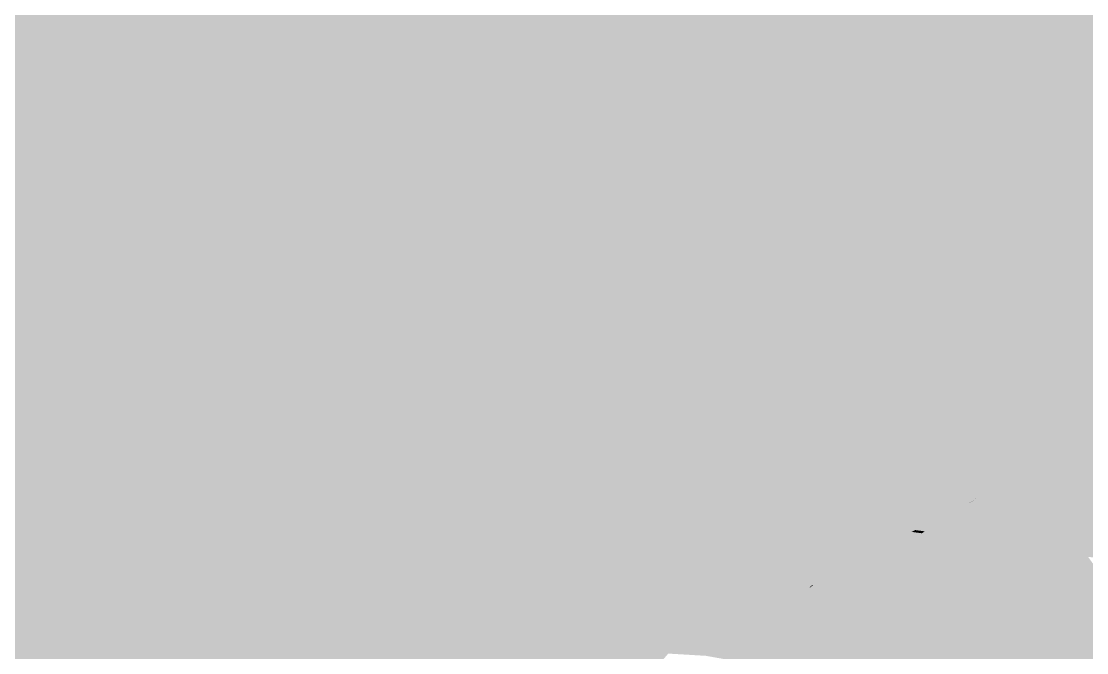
# Model space of a CAD drawing. Header units: millimetres. Extents: x 340454 to 342791, y 6993867 to 6995092.
# Drawn here: x 340790.825 to 340791.834, y 6994605.956 to 6994606.554 of the extents above; entities that cross this region are included whole.
import ezdxf

# ---------------------------------------------------------------- set-up
doc = ezdxf.new("R2010")
doc.units = ezdxf.units.MM
doc.header["$LTSCALE"] = 10
doc.layers.add('A-MODELAGEM', color=7, linetype='Continuous')
doc.layers.add('URB-Quadras', color=3, linetype='Continuous')

msp = doc.modelspace()

# ---------------------------------------------------------------- linework, layer by layer
at = {"lineweight": 20}
msp.add_lwpolyline([(340804.4536, 6994595.5903, -0.006606), (340796.9114, 6994606.3729, 0.436053), (340791.2693, 6994607.2952), (340769.737, 6994591.4125), (340780.2367, 6994577.2322), (340804.4536, 6994595.5903, -0.007581)], format="xyb", close=True, dxfattribs=at)
at = {"layer": 'A-MODELAGEM', "color": 11, "linetype": 'Continuous', "lineweight": -3}
for points in [[(340790.8473, 6994606.7976), (340790.8263, 6994606.8261), (340790.1329, 6994606.3132)], [(340790.8473, 6994606.7976), (340790.1329, 6994606.3132), (340790.1749, 6994606.3016)], [(340790.2951, 6994606.2686), (340790.8473, 6994606.7976), (340790.1749, 6994606.3016)], [(340791.3314, 6994606.1446), (340790.8474, 6994606.7976), (340790.2951, 6994606.2686)], [(340790.2951, 6994606.2686), (340790.8474, 6994606.7976), (340790.8473, 6994606.7976)], [(340791.3314, 6994606.1446), (340790.8809, 6994606.7905), (340790.8474, 6994606.7976)], [(340791.4785, 6994606.127), (340790.8809, 6994606.7905), (340791.3314, 6994606.1446)], [(340791.4785, 6994606.127), (340791.0265, 6994606.7598), (340790.8809, 6994606.7905)], [(340791.4972, 6994606.1248), (340791.0265, 6994606.7598), (340791.4785, 6994606.127)], [(340791.4972, 6994606.1248), (340791.2612, 6994606.7104), (340791.0265, 6994606.7598)], [(340791.529, 6994606.121), (340791.2612, 6994606.7104), (340791.4972, 6994606.1248)], [(340791.529, 6994606.121), (340791.367, 6994606.688), (340791.2612, 6994606.7104)], [(340791.7389, 6994606.1077), (340791.367, 6994606.688), (340791.529, 6994606.121)], [(340791.7389, 6994606.1077), (340791.3678, 6994606.6879), (340791.367, 6994606.688)], [(340791.7389, 6994606.1077), (340791.74, 6994606.1083), (340791.3678, 6994606.6879)], [(340791.74, 6994606.1083), (340791.3692, 6994606.6876), (340791.3678, 6994606.6879)], [(340791.74, 6994606.1083), (340791.37, 6994606.6874), (340791.3692, 6994606.6876)], [(340791.74, 6994606.1083), (340791.7411, 6994606.1089), (340791.37, 6994606.6874)], [(340791.7411, 6994606.1089), (340791.3713, 6994606.6871), (340791.37, 6994606.6874)], [(340791.7411, 6994606.1089), (340791.3856, 6994606.6841), (340791.3713, 6994606.6871)], [(340791.7411, 6994606.1089), (340791.7602, 6994606.1196), (340791.3856, 6994606.6841)], [(340791.7602, 6994606.1196), (340791.4085, 6994606.6793), (340791.3856, 6994606.6841)], [(340791.7602, 6994606.1196), (340791.4247, 6994606.6759), (340791.4085, 6994606.6793)], [(340791.7602, 6994606.1196), (340791.7809, 6994606.1312), (340791.4247, 6994606.6759)], [(340791.7809, 6994606.1312), (340791.4484, 6994606.6709), (340791.4247, 6994606.6759)], [(340791.7809, 6994606.1312), (340791.5275, 6994606.6542), (340791.4484, 6994606.6709)], [(340791.7809, 6994606.1312), (340791.8722, 6994606.1839), (340791.5275, 6994606.6542)], [(340791.8722, 6994606.1839), (340791.6178, 6994606.6352), (340791.5275, 6994606.6542)], [(340791.8722, 6994606.1839), (340791.6842, 6994606.6212), (340791.6178, 6994606.6352)], [(340791.8722, 6994606.1839), (340791.9401, 6994606.2246), (340791.6842, 6994606.6212)], [(340791.9401, 6994606.2246), (340791.7374, 6994606.61), (340791.6842, 6994606.6212)], [(340791.9401, 6994606.2246), (340791.9416, 6994606.5669), (340791.7374, 6994606.61)], [(340791.3314, 6994606.1446), (340790.2951, 6994606.2686), (340790.3174, 6994606.2625)], [(340791.3519, 6994606.117), (340790.3174, 6994606.2625), (340790.3192, 6994606.262)], [(340791.3519, 6994606.117), (340791.3314, 6994606.1446), (340790.3174, 6994606.2625)], [(340791.3533, 6994606.115), (340790.3192, 6994606.262), (340790.4095, 6994606.2372)], [(340791.3533, 6994606.115), (340791.3519, 6994606.117), (340790.3192, 6994606.262)], [(340791.3956, 6994605.9665), (340790.4095, 6994606.2372), (340790.0427, 6994606.204)], [(340791.3956, 6994605.9665), (340791.4016, 6994606.0499), (340790.4095, 6994606.2372)], [(340791.4016, 6994606.0499), (340791.3533, 6994606.115), (340790.4095, 6994606.2372)], [(340791.438, 6994605.9549), (340791.3956, 6994605.9665), (340790.0427, 6994606.204)], [(340791.438, 6994605.9549), (340790.0427, 6994606.204), (340790.2223, 6994605.9616)], [(340791.8284, 6994606.0851), (340791.8722, 6994606.1839), (340791.7809, 6994606.1312)], [(340791.9918, 6994606.0656), (340791.8722, 6994606.1839), (340791.8284, 6994606.0851)], [(340791.4785, 6994606.127), (340791.3314, 6994606.1446), (340791.3519, 6994606.117)], [(340791.7912, 6994606.0896), (340791.7809, 6994606.1312), (340791.7602, 6994606.1196)], [(340791.8284, 6994606.0851), (340791.7809, 6994606.1312), (340791.7912, 6994606.0896)], [(340791.5073, 6994606.0951), (340791.4785, 6994606.127), (340791.3519, 6994606.117)], [(340791.5073, 6994606.0951), (340791.4972, 6994606.1248), (340791.4785, 6994606.127)], [(340791.5206, 6994606.0932), (340791.4972, 6994606.1248), (340791.5073, 6994606.0951)], [(340791.5206, 6994606.0932), (340791.529, 6994606.121), (340791.4972, 6994606.1248)], [(340791.543, 6994606.0901), (340791.529, 6994606.121), (340791.5206, 6994606.0932)], [(340791.7208, 6994606.098), (340791.7389, 6994606.1077), (340791.529, 6994606.121)], [(340791.7208, 6994606.098), (340791.529, 6994606.121), (340791.6719, 6994606.0719)], [(340791.6719, 6994606.0719), (340791.529, 6994606.121), (340791.543, 6994606.0901)], [(340791.5073, 6994606.0951), (340791.3519, 6994606.117), (340791.3533, 6994606.115)], [(340791.5093, 6994606.0928), (340791.3533, 6994606.115), (340791.4016, 6994606.0499)], [(340791.5093, 6994606.0928), (340791.5073, 6994606.0951), (340791.3533, 6994606.115)], [(340791.7569, 6994606.0937), (340791.7602, 6994606.1196), (340791.7411, 6994606.1089)], [(340791.7912, 6994606.0896), (340791.7602, 6994606.1196), (340791.7569, 6994606.0937)], [(340791.7232, 6994606.0977), (340791.7389, 6994606.1077), (340791.7208, 6994606.098)], [(340791.7233, 6994606.0977), (340791.7389, 6994606.1077), (340791.7232, 6994606.0977)], [(340791.7233, 6994606.0977), (340791.7309, 6994606.1025), (340791.7389, 6994606.1077)], [(340791.7235, 6994606.0977), (340791.7309, 6994606.1025), (340791.7233, 6994606.0977)], [(340791.7569, 6994606.0937), (340791.7309, 6994606.1025), (340791.7235, 6994606.0977)], [(340791.7569, 6994606.0937), (340791.7389, 6994606.1077), (340791.7309, 6994606.1025)], [(340791.7569, 6994606.0937), (340791.74, 6994606.1083), (340791.7389, 6994606.1077)], [(340791.7569, 6994606.0937), (340791.7411, 6994606.1089), (340791.74, 6994606.1083)], [(340791.572, 6994606.0178), (340791.5093, 6994606.0928), (340791.4016, 6994606.0499)], [(340791.5206, 6994606.0932), (340791.5073, 6994606.0951), (340791.5093, 6994606.0928)], [(340791.5223, 6994606.091), (340791.5206, 6994606.0932), (340791.5093, 6994606.0928)], [(340791.5748, 6994606.0201), (340791.5093, 6994606.0928), (340791.572, 6994606.0178)], [(340791.5748, 6994606.0201), (340791.5223, 6994606.091), (340791.5093, 6994606.0928)], [(340791.543, 6994606.0901), (340791.5206, 6994606.0932), (340791.5223, 6994606.091)], [(340791.5748, 6994606.0201), (340791.544, 6994606.0879), (340791.5223, 6994606.091)], [(340791.544, 6994606.0879), (340791.543, 6994606.0901), (340791.5223, 6994606.091)], [(340791.7208, 6994606.098), (340791.6719, 6994606.0719), (340791.6722, 6994606.0719)], [(340791.7208, 6994606.098), (340791.6722, 6994606.0719), (340791.6808, 6994606.0707)], [(340791.7232, 6994606.0977), (340791.7208, 6994606.098), (340791.6808, 6994606.0707)], [(340791.7232, 6994606.0977), (340791.6808, 6994606.0707), (340791.681, 6994606.0707)], [(340791.7569, 6994606.0937), (340791.7235, 6994606.0977), (340791.681, 6994606.0707)], [(340791.7235, 6994606.0977), (340791.7233, 6994606.0977), (340791.681, 6994606.0707)], [(340791.7233, 6994606.0977), (340791.7232, 6994606.0977), (340791.681, 6994606.0707)], [(340791.7979, 6994606.0542), (340791.7569, 6994606.0937), (340791.681, 6994606.0707)], [(340791.7912, 6994606.0896), (340791.7569, 6994606.0937), (340791.7979, 6994606.0542)], [(340791.6719, 6994606.0719), (340791.543, 6994606.0901), (340791.6686, 6994606.0702)], [(340791.6686, 6994606.0702), (340791.543, 6994606.0901), (340791.544, 6994606.0879)], [(340791.6686, 6994606.0702), (340791.544, 6994606.0879), (340791.5748, 6994606.0201)], [(340791.8284, 6994606.0851), (340791.7912, 6994606.0896), (340791.8329, 6994606.0493)], [(340791.8329, 6994606.0493), (340791.7912, 6994606.0896), (340791.7979, 6994606.0542)], [(340791.8708, 6994606.044), (340791.8284, 6994606.0851), (340791.8329, 6994606.0493)], [(340791.9918, 6994606.0656), (340791.8284, 6994606.0851), (340791.8708, 6994606.044)], [(340791.6686, 6994606.0702), (340791.5748, 6994606.0201), (340791.5751, 6994606.0197)], [(340791.669, 6994606.0701), (340791.6686, 6994606.0702), (340791.5751, 6994606.0197)], [(340791.669, 6994606.0701), (340791.5751, 6994606.0197), (340791.592, 6994606.014)], [(340791.678, 6994606.0689), (340791.669, 6994606.0701), (340791.592, 6994606.014)], [(340791.6719, 6994606.0719), (340791.6686, 6994606.0702), (340791.669, 6994606.0701)], [(340791.678, 6994606.0689), (340791.6722, 6994606.0719), (340791.669, 6994606.0701)], [(340791.6722, 6994606.0719), (340791.6719, 6994606.0719), (340791.669, 6994606.0701)], [(340791.6808, 6994606.0707), (340791.6722, 6994606.0719), (340791.678, 6994606.0689)], [(340791.6808, 6994606.0707), (340791.678, 6994606.0689), (340791.6782, 6994606.0688)], [(340791.7979, 6994606.0542), (340791.681, 6994606.0707), (340791.6782, 6994606.0688)], [(340791.681, 6994606.0707), (340791.6808, 6994606.0707), (340791.6782, 6994606.0688)], [(340791.6782, 6994606.0688), (340791.678, 6994606.0689), (340791.592, 6994606.014)], [(340791.8009, 6994606.0514), (340791.6782, 6994606.0688), (340791.592, 6994606.014)], [(340791.8009, 6994606.0514), (340791.7979, 6994606.0542), (340791.6782, 6994606.0688)], [(340791.4736, 6994605.9528), (340791.4016, 6994606.0499), (340791.3956, 6994605.9665)], [(340791.572, 6994606.0178), (340791.4016, 6994606.0499), (340791.4736, 6994605.9528)], [(340791.9002, 6994605.9558), (340791.8009, 6994606.0514), (340791.592, 6994606.014)], [(340791.8329, 6994606.0493), (340791.7979, 6994606.0542), (340791.8009, 6994606.0514)], [(340791.9002, 6994605.9558), (340791.8358, 6994606.0464), (340791.8009, 6994606.0514)], [(340791.8358, 6994606.0464), (340791.8329, 6994606.0493), (340791.8009, 6994606.0514)], [(340791.8708, 6994606.044), (340791.8329, 6994606.0493), (340791.8358, 6994606.0464)], [(340791.5748, 6994606.0201), (340791.572, 6994606.0178), (340791.5726, 6994606.0177)], [(340791.5751, 6994606.0197), (340791.5748, 6994606.0201), (340791.5726, 6994606.0177)], [(340791.592, 6994606.014), (340791.5751, 6994606.0197), (340791.5726, 6994606.0177)], [(340791.4893, 6994605.95), (340791.572, 6994606.0178), (340791.4736, 6994605.9528)], [(340791.4893, 6994605.95), (340791.5726, 6994606.0177), (340791.572, 6994606.0178)], [(340791.4911, 6994605.9497), (340791.5726, 6994606.0177), (340791.4893, 6994605.95)], [(340791.4911, 6994605.9497), (340791.592, 6994606.014), (340791.5726, 6994606.0177)], [(340791.9992, 6994605.8606), (340791.592, 6994606.014), (340791.4911, 6994605.9497)], [(340791.9992, 6994605.8606), (340791.9002, 6994605.9558), (340791.592, 6994606.014)], [(340791.3041, 6994605.7985), (340791.438, 6994605.9549), (340790.2223, 6994605.9616)], [(340791.3041, 6994605.7985), (340790.2223, 6994605.9616), (340790.2292, 6994605.9524)], [(340791.4736, 6994605.9528), (340791.3956, 6994605.9665), (340791.438, 6994605.9549)]]:
    msp.add_solid(points, dxfattribs=at)
at = {"layer": 'URB-Quadras', "color": 252, "lineweight": 0}
msp.add_lwpolyline([(340815.2411, 6994491.9257, 0.038213), (340872.813, 6994444.8145, 0.427498), (340879.8998, 6994446.2404), (340906.6702, 6994488.5375, 0.399537), (340905.3286, 6994495.2964, -0.090947), (340797.4532, 6994605.4907, 0.427165), (340790.3324, 6994606.7132), (340742.1055, 6994571.0018, 0.26508), (340740.1075, 6994566.4691, -0.172307), (340715.6107, 6994465.5763, -0.089172), (340715.6107, 6994465.5763, -2.016247), (340701.9174, 6994473.7042, 0.157194), (340704.2699, 6994475.6737, 0.197995), (340722.4662, 6994581.0288, 0.104869), (340721.6035, 6994582.9154), (340685.6056, 6994631.4815, 0.2535), (340684.7421, 6994631.8842, -0.18056), (340678.0121, 6994633.9449)], format="xyb", dxfattribs=at)

doc.saveas('drawing.dxf')
